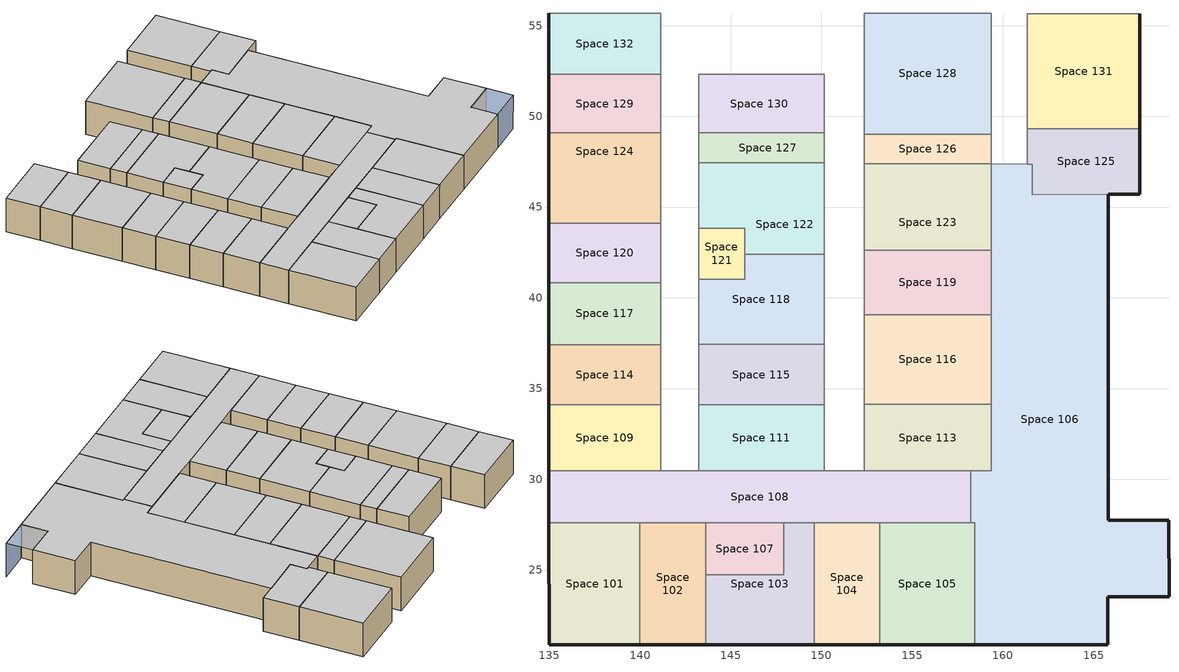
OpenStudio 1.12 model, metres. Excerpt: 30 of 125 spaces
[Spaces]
Space 101
 floor ground: 140,27.6 140,20.87 134.99,20.87 134.98,27.6 z0
 wall outside: 134.98,27.6 134.99,20.87 140,20.87 z0:3.66
 wall to Space 108: 140,27.6 134.98,27.6 z0:3.66
 wall to Space 102: 140,20.87 140,27.6 z0:3.66
 ceiling to Space 160: 140,20.87 140,27.6 134.98,27.6 134.99,20.87 z3.66
Space 102
 floor ground: 143.62,27.6 143.62,20.87 140,20.87 140,27.6 z0
 wall outside: 140,20.87 143.62,20.87 z0:3.66
 wall to Space 108: 143.62,27.6 140,27.6 z0:3.66
 wall to Space 107: 143.62,24.74 143.62,27.6 z0:3.66
 wall to Space 103: 143.62,20.87 143.62,24.74 z0:3.66
 ceiling to Space 160: 143.62,20.87 143.62,27.6 140,27.6 140,20.87 z3.66
Space 103
 floor ground: 149.59,27.6 149.59,20.87 143.62,20.87 143.62,24.74 147.91,24.74 147.91,27.6 z0
 wall outside: 143.62,20.87 149.59,20.87 z0:3.66
 wall to Space 107: 147.91,27.6 147.91,24.74 143.62,24.74 z0:3.66
 wall to Space 108: 149.59,27.6 147.91,27.6 z0:3.66
 wall to Space 104: 149.59,20.87 149.59,27.6 z0:3.66
 ceiling to Space 160: 149.59,20.87 149.59,27.6 147.91,27.6 147.91,24.74 143.62,24.74 143.62,20.87 z3.66
Space 104
 floor ground: 153.21,27.6 153.21,20.87 149.59,20.87 149.59,27.6 z0
 wall outside: 149.59,20.87 153.21,20.87 z0:3.66
 wall to Space 108: 153.21,27.6 149.59,27.6 z0:3.66
 wall to Space 105: 153.21,20.87 153.21,27.6 z0:3.66
 ceiling to Space 160: 153.21,20.87 153.21,27.6 149.59,27.6 149.59,20.87 z3.66
Space 105
 floor ground: 158.43,27.6 158.43,20.87 153.21,20.87 153.21,27.6 z0
 wall outside: 153.21,20.87 158.43,20.87 z0:3.66
 wall to Space 108: 158.23,27.6 153.21,27.6 z0:3.66
 wall to Space 106: 158.43,20.87 158.43,27.6 158.23,27.6 z0:3.66
 ceiling to Space 160: 158.43,20.87 158.43,27.6 153.21,27.6 153.21,20.87 z3.66
Space 106
 floor to Space 162: 159.35,47.38 161.33,47.36 161.61,47.36 161.61,45.72 159.35,45.72 z0
 floor ground: 165.81,45.72 165.81,27.76 169.15,27.76 169.15,23.53 165.78,23.53 165.78,20.87 158.43,20.87 158.43,27.6 158.23,27.6 158.23,30.46 159.35,30.46 159.35,45.72 161.61,45.72 161.61,45.69 z0
 wall outside: 158.43,20.87 165.78,20.87 165.78,23.53 169.15,23.53 169.15,27.76 165.81,27.76 165.81,45.72 z0:3.66
 wall to Space 123: 159.35,47.38 159.35,42.61 z0:3.66
 wall to Space 110: 161.33,47.36 159.35,47.38 z0:3.66
 wall to Space 125: 165.81,45.72 161.61,45.69 161.61,47.36 161.33,47.36 z0:3.66
 wall to Space 108: 158.23,30.46 158.23,27.6 z0:3.66
 wall to Space 113: 159.35,34.12 159.35,30.46 158.23,30.46 z0:3.66
 wall to Space 116: 159.35,39.08 159.35,34.12 z0:3.66
 wall to Space 119: 159.35,42.61 159.35,39.08 z0:3.66
 ceiling to Space 160: 165.78,20.87 165.78,23.53 169.15,23.53 169.15,27.76 165.81,27.76 165.81,45.72 161.61,45.69 161.61,47.36 161.33,47.36 159.35,47.38 159.35,30.46 158.23,30.46 158.23,27.6 158.43,27.6 158.43,20.87 z3.66
Space 107
 floor ground: 147.91,27.6 147.91,24.74 143.62,24.74 143.62,27.6 z0
 wall to Space 108: 147.91,27.6 143.62,27.6 z0:3.66
 ceiling to Space 160: 147.91,24.74 147.91,27.6 143.62,27.6 143.62,24.74 z3.66
Space 108
 floor ground: 158.23,30.46 158.23,27.6 134.98,27.6 134.98,30.46 z0
 wall outside: 134.98,30.46 134.98,27.6 z0:3.66
 wall to Space 109: 141.13,30.46 134.98,30.46 z0:3.66
 wall to Space 110: 143.23,30.46 141.13,30.46 z0:3.66
 wall to Space 111: 150.16,30.46 143.23,30.46 z0:3.66
 wall to Space 112: 152.36,30.46 150.16,30.46 z0:3.66
 wall to Space 113: 158.23,30.46 152.36,30.46 z0:3.66
 ceiling to Space 160: 158.23,27.6 158.23,30.46 134.98,30.46 134.98,27.6 z3.66
Space 109
 floor ground: 141.13,34.1 141.13,30.46 134.98,30.46 134.98,34.1 z0
 wall outside: 134.98,34.1 134.98,30.46 z0:3.66
 wall to Space 110: 141.13,30.46 141.13,34.1 z0:3.66
 wall to Space 114: 141.13,34.1 134.98,34.1 z0:3.66
 ceiling to Space 160: 141.13,30.46 141.13,34.1 134.98,34.1 134.98,30.46 z3.66
Space 111
 floor ground: 150.16,34.1 150.16,30.46 143.23,30.46 143.23,34.1 z0
 wall to Space 115: 150.16,34.1 143.23,34.1 z0:3.66
 wall to Space 112: 150.16,30.46 150.16,34.1 z0:3.66
 wall to Space 110: 143.23,34.1 143.23,30.46 z0:3.66
 ceiling to Space 160: 150.16,30.46 150.16,34.1 143.23,34.1 143.23,30.46 z3.66
Space 113
 floor ground: 159.35,34.12 159.35,30.46 152.36,30.46 152.36,34.12 z0
 wall to Space 116: 159.35,34.12 152.36,34.12 z0:3.66
 wall to Space 112: 152.36,34.12 152.36,30.46 z0:3.66
 ceiling to Space 160: 159.35,30.46 159.35,34.12 152.36,34.12 152.36,30.46 z3.66
Space 114
 floor ground: 141.13,37.43 141.13,34.1 134.98,34.1 134.97,37.43 z0
 wall outside: 134.97,37.43 134.98,34.1 z0:3.66
 wall to Space 110: 141.13,34.1 141.13,37.43 z0:3.66
 wall to Space 117: 141.13,37.43 134.97,37.43 z0:3.66
 ceiling to Space 160: 141.13,34.1 141.13,37.43 134.97,37.43 134.98,34.1 z3.66
Space 115
 floor ground: 150.16,37.44 150.16,34.1 143.23,34.1 143.23,37.44 z0
 wall to Space 118: 150.16,37.44 143.23,37.44 z0:3.66
 wall to Space 112: 150.16,34.1 150.16,37.44 z0:3.66
 wall to Space 110: 143.23,37.44 143.23,34.1 z0:3.66
 ceiling to Space 160: 150.16,34.1 150.16,37.44 143.23,37.44 143.23,34.1 z3.66
Space 116
 floor ground: 159.35,39.08 159.35,34.12 152.36,34.12 152.36,39.08 z0
 wall to Space 119: 159.35,39.08 152.36,39.08 z0:3.66
 wall to Space 112: 152.36,39.08 152.36,34.12 z0:3.66
 ceiling to Space 160: 159.35,34.12 159.35,39.08 152.36,39.08 152.36,34.12 z3.66
Space 117
 floor ground: 141.13,40.84 141.13,37.43 134.97,37.43 134.97,40.84 z0
 wall outside: 134.97,40.84 134.97,37.43 z0:3.66
 wall to Space 110: 141.13,37.43 141.13,40.84 z0:3.66
 wall to Space 120: 141.13,40.84 134.97,40.84 z0:3.66
 ceiling to Space 160: 141.13,37.43 141.13,40.84 134.97,40.84 134.97,37.43 z3.66
Space 118
 floor ground: 150.16,42.4 150.16,37.44 143.23,37.44 143.23,41.04 145.78,41.04 145.78,42.4 z0
 wall to Space 122: 150.16,42.4 145.78,42.4 z0:3.66
 wall to Space 112: 150.16,37.44 150.16,42.4 z0:3.66
 wall to Space 110: 143.23,41.04 143.23,37.44 z0:3.66
 wall to Space 121: 145.78,42.4 145.78,41.04 143.23,41.04 z0:3.66
 ceiling to Space 160: 150.16,37.44 150.16,42.4 145.78,42.4 145.78,41.04 143.23,41.04 143.23,37.44 z3.66
Space 119
 floor ground: 159.35,42.61 159.35,39.08 152.36,39.08 152.36,42.61 z0
 wall to Space 123: 159.35,42.61 152.36,42.61 z0:3.66
 wall to Space 112: 152.36,42.61 152.36,39.08 z0:3.66
 ceiling to Space 160: 159.35,39.08 159.35,42.61 152.36,42.61 152.36,39.08 z3.66
Space 120
 floor ground: 141.13,44.12 141.13,40.84 134.97,40.84 134.97,44.12 z0
 wall outside: 134.97,44.12 134.97,40.84 z0:3.66
 wall to Space 110: 141.13,40.84 141.13,44.12 z0:3.66
 wall to Space 124: 141.13,44.12 134.97,44.12 z0:3.66
 ceiling to Space 160: 141.13,40.84 141.13,44.12 134.97,44.12 134.97,40.84 z3.66
Space 121
 floor ground: 145.78,43.84 145.78,41.04 143.23,41.04 143.23,43.84 z0
 wall to Space 110: 143.23,43.84 143.23,41.04 z0:3.66
 wall to Space 122: 145.78,42.4 145.78,43.84 143.23,43.84 z0:3.66
 ceiling to Space 160: 145.78,41.04 145.78,43.84 143.23,43.84 143.23,41.04 z3.66
Space 122
 floor to Space 162: 150.16,47.45 150.16,45.72 143.23,45.72 143.23,47.06 143.91,47.06 143.91,47.45 z0
 floor ground: 143.91,47.45 143.91,47.06 143.23,47.06 143.23,47.45 z0; 150.16,45.72 150.16,42.4 145.78,42.4 145.78,43.84 143.23,43.84 143.23,45.72 z0
 wall to Space 110: 143.23,47.45 143.23,43.84 z0:3.66
 wall to Space 127: 150.16,47.45 143.23,47.45 z0:3.66
 wall to Space 112: 150.16,42.4 150.16,47.45 z0:3.66
 ceiling to Space 160: 150.16,42.4 150.16,47.45 143.23,47.45 143.23,43.84 145.78,43.84 145.78,42.4 z3.66
Space 123
 floor to Space 162: 159.35,47.38 159.35,45.72 152.36,45.72 152.36,47.38 z0
 floor ground: 159.35,45.72 159.35,42.61 152.36,42.61 152.36,45.72 z0
 wall to Space 112: 152.36,47.38 152.36,42.61 z0:3.66
 wall to Space 126: 159.35,47.38 152.36,47.38 z0:3.66
 ceiling to Space 160: 159.35,42.61 159.35,47.38 152.36,47.38 152.36,42.61 z3.66
Space 124
 floor to Space 162: 134.97,47.06 141.13,47.06 141.13,45.72 134.97,45.72 z0
 floor ground: 141.13,49.09 141.13,47.06 134.97,47.06 134.96,49.09 z0; 141.13,45.72 141.13,44.12 134.97,44.12 134.97,45.72 z0
 wall outside: 134.96,49.09 134.97,44.12 z0:3.66
 wall to Space 110: 141.13,44.12 141.13,49.09 z0:3.66
 wall to Space 129: 141.13,49.09 134.96,49.09 z0:3.66
 ceiling to Space 160: 141.13,44.12 141.13,49.09 134.96,49.09 134.97,44.12 z3.66
Space 125
 floor to Space 162: 167.54,49.3 167.54,45.72 161.61,45.72 161.61,47.36 161.33,47.36 161.33,49.3 z0
 floor ground: 165.81,45.72 161.61,45.69 161.61,45.72 z0
 wall outside: 165.81,45.72 167.54,45.72 167.54,49.3 z0:3.66
 wall to Space 110: 161.33,49.3 161.33,47.36 z0:3.66
 wall to Space 131: 167.54,49.3 161.33,49.3 z0:3.66
 ceiling to Space 160: 161.61,45.69 165.81,45.72 167.54,45.72 167.54,49.3 161.33,49.3 161.33,47.36 161.61,47.36 z3.66
Space 126
 floor to Space 162: 159.35,49.03 159.35,47.38 152.36,47.38 152.36,49.03 z0
 wall to Space 128: 159.35,49.03 152.36,49.03 z0:3.66
 wall to Space 110: 159.35,47.38 159.35,49.03 z0:3.66
 wall to Space 112: 152.36,49.03 152.36,47.38 z0:3.66
 ceiling to Space 160: 159.35,47.38 159.35,49.03 152.36,49.03 152.36,47.38 z3.66
Space 127
 floor to Space 162: 150.16,49.09 150.16,47.45 143.91,47.45 143.91,48.8 149.89,48.8 149.89,49.09 z0
 floor ground: 149.89,49.09 149.89,48.8 143.91,48.8 143.91,47.45 143.23,47.45 143.23,49.09 z0
 wall to Space 110: 143.23,49.09 143.23,47.45 z0:3.66
 wall to Space 130: 150.16,49.09 143.23,49.09 z0:3.66
 wall to Space 112: 150.16,47.45 150.16,49.09 z0:3.66
 ceiling to Space 160: 150.16,47.45 150.16,49.09 143.23,49.09 143.23,47.45 z3.66
Space 128
 floor to Space 162: 159.35,55.69 159.35,49.03 152.36,49.03 152.36,55.69 z0
 wall to Space 135: 159.35,55.69 152.36,55.69 z0:3.66
 wall to Space 110: 159.35,49.03 159.35,55.69 z0:3.66
 wall to Space 112: 152.36,55.69 152.36,49.03 z0:3.66
 ceiling to Space 160: 159.35,49.03 159.35,55.69 152.36,55.69 152.36,49.03 z3.66
Space 129
 floor ground: 141.13,52.31 141.13,49.09 134.96,49.09 134.96,52.31 z0
 wall outside: 134.96,52.31 134.96,49.09 z0:3.66
 wall to Space 110: 141.13,49.09 141.13,52.31 z0:3.66
 wall to Space 132: 141.13,52.31 134.96,52.31 z0:3.66
 ceiling to Space 160: 141.13,49.09 141.13,52.31 134.96,52.31 134.96,49.09 z3.66
Space 130
 floor to Space 162: 150.16,52.31 150.16,49.09 149.89,49.09 149.89,52.31 z0
 floor ground: 149.89,52.31 149.89,49.09 143.23,49.09 143.23,52.31 z0
 wall to Space 133: 150.16,52.31 143.23,52.31 z0:3.66
 wall to Space 112: 150.16,49.09 150.16,52.31 z0:3.66
 wall to Space 110: 143.23,52.31 143.23,49.09 z0:3.66
 ceiling to Space 160: 150.16,49.09 150.16,52.31 143.23,52.31 143.23,49.09 z3.66
Space 131
 floor to Space 162: 161.33,55.65 167.54,55.65 167.54,49.3 161.33,49.3 z0
 wall outside: 167.54,49.3 167.54,55.65 z0:3.66
 wall to Space 110: 161.33,55.65 161.33,49.3 z0:3.66
 wall to Space 134: 167.54,55.65 161.33,55.65 z0:3.66
 ceiling to Space 160: 167.54,49.3 167.54,55.65 161.33,55.65 161.33,49.3 z3.66
Space 132
 floor ground: 141.13,55.69 141.13,52.31 134.96,52.31 134.96,55.69 z0
 wall outside: 134.96,55.69 134.96,52.31 z0:3.66
 wall to Space 110: 141.13,52.31 141.13,55.69 z0:3.66
 wall to Space 136: 141.13,55.69 134.96,55.69 z0:3.66
 ceiling to Space 160: 141.13,52.31 141.13,55.69 134.96,55.69 134.96,52.31 z3.66
shading: 169.15,20.87 165.78,20.87 z0:3.66; 169.15,23.53 169.15,20.87 165.78,20.87 165.78,23.53 z3.66
[Building]
Building 1: Space Type=189.1-2009 - Office - OpenOffice - CZ4-8; Default Construction Set=189.1-2009 - CZ5 - Office
[Site]
Site 1
[ClimateZones]
Climate Zone Institution Name 1=ASHRAE; Climate Zone Document Name 1=ANSI/ASHRAE Standard 169; Climate Zone Document Year 1=2006; Climate Zone Institution Name 2=CEC; Climate Zone Document Name 2=California Climate Zone Descriptions; Climate Zone Document Year 2=1995
[DefaultConstructionSet]
189.1-2009 - CZ5 - Office: Default Exterior Surface Constructions=Default Surface Constructions 13; Default Interior Surface Constructions=Default Surface Constructions 14; Default Ground Contact Surface Constructions=Default Surface Constructions 15; Default Exterior SubSurface Constructions=Default Sub Surface Constructions 9; Default Interior SubSurface Constructions=Default Sub Surface Constructions 10; Interior Partition Construction=Interior Partition
[DefaultSurfaceConstructions]
Name | Floor Construction | Wall Construction | Roof Ceiling Construction
Default Surface Constructions 13 | ExtSlabCarpet 4in ClimateZone 1-8 | ASHRAE 189.1-2009 ExtWall Mass ClimateZone 5 | ASHRAE 189.1-2009 ExtRoof IEAD ClimateZone 2-5
Default Surface Constructions 14 | Interior Floor | Interior Wall | Interior Ceiling
Default Surface Constructions 15 | ExtSlabCarpet 4in ClimateZone 1-8 | ExtSlabCarpet 4in ClimateZone 1-8 | ExtSlabCarpet 4in ClimateZone 1-8
[Construction]
ExtSlabCarpet 4in ClimateZone 1-8: MAT-CC05 4 HW CONCRETE, CP02 CARPET PAD
Interior Floor: F16 Acoustic tile, F05 Ceiling air space resistance, M11 100mm lightweight concrete
Interior Wall: G01a 19mm gypsum board, F04 Wall air space resistance, G01a 19mm gypsum board
Interior Ceiling: M11 100mm lightweight concrete, F05 Ceiling air space resistance, F16 Acoustic tile
Exterior Door: F08 Metal surface, I01 25mm insulation board
Interior Window: Clear 3mm
Interior Door; Interior Partition: G05 25mm wood
ASHRAE 189.1-2009 ExtRoof IEAD ClimateZone 2-5: Roof Membrane, Roof Insulation [21], Metal Decking
ASHRAE 189.1-2009 ExtWindow ClimateZone 4-5: Theoretical Glass [207]
ASHRAE 189.1-2009 ExtWall Mass ClimateZone 5: 1IN Stucco, 8IN Concrete HW, Wall Insulation [40], 1/2IN Gypsum
[Material] Thermal Absorptance=0.9
Name | Roughness | Thickness {m} | Conductivity {W/m-K} | Density {kg/m3} | Specific Heat {J/kg-K} | Solar Absorptance | Visible Absorptance
MAT-CC05 4 HW CONCRETE | Rough | 0.1016 | 1.311 | 2240 | 836.8 | 0.85 | 0.85
1IN Stucco | Smooth | 0.0253 | 0.6918 | 1858 | 837 | 0.92 | 0.92
8IN Concrete HW | MediumRough | 0.2033 | 1.7296 | 2243 | 837 | 0.65 | 0.65
1/2IN Gypsum | Smooth | 0.0127 | 0.16 | 784.9 | 830 | 0.4 | 0.4
Roof Membrane | VeryRough | 0.0095 | 0.16 | 1121.29 | 1460 | 0.7 | 0.7
Metal Decking | MediumSmooth | 0.0015 | 45.006 | 7680 | 418.4 | 0.6 | 0.6
F16 Acoustic tile | MediumSmooth | 0.0191 | 0.06 | 368 | 590 | 0.3 | 0.3
M11 100mm lightweight concrete | MediumRough | 0.1016 | 0.53 | 1280 | 840 | 0.5 | 0.5
G01a 19mm gypsum board | MediumSmooth | 0.019 | 0.16 | 800 | 1090 | 0.4 | 0.4
F08 Metal surface | Smooth | 0.0008 | 45.28 | 7824 | 500 | 0.7 | 0.7
I01 25mm insulation board | MediumRough | 0.0254 | 0.03 | 43 | 1210 | 0.6 | 0.6
G05 25mm wood | MediumSmooth | 0.0254 | 0.15 | 608 | 1630 | 0.5 | 0.5
Roof Insulation [21] | MediumRough | 0.2105 | 0.049 | 265 | 836.8 | 0.7 | 0.7
Wall Insulation [40] | MediumRough | 0.0794 | 0.0432 | 91 | 837 | 0.5 | 0.5
[Material:NoMass]
CP02 CARPET PAD: Roughness=Smooth; Thermal Resistance {m2-K/W}=0.1; Thermal Absorptance=0.9; Solar Absorptance=0.8; Visible Absorptance=0.8
[Material:AirGap]
Name | Thermal Resistance {m2-K/W}
F05 Ceiling air space resistance | 0.18
F04 Wall air space resistance | 0.15
[DefaultSubSurfaceConstructions]
Name | Fixed Window Construction | Operable Window Construction | Door Construction | Tubular Daylight Dome Construction | Tubular Daylight Diffuser Construction
Default Sub Surface Constructions 9 | ASHRAE 189.1-2009 ExtWindow ClimateZone 4-5 | ASHRAE 189.1-2009 ExtWindow ClimateZone 4-5 | Exterior Door | Interior Window | Interior Window
Default Sub Surface Constructions 10 | Interior Window | Interior Window | Interior Door
[WindowMaterial:Glazing] Optical Data Type=SpectralAverage; Thickness {m}=0.003; Back Side Solar Reflectance at Normal Incidence=0; Back Side Visible Reflectance at Normal Incidence=0; Infrared Transmittance at Normal Incidence=0; Dirt Correction Factor for Solar and Visible Transmittance=1; Solar Diffusing=No
Name | Solar Transmittance at Normal Incidence | Front Side Solar Reflectance at Normal Incidence | Visible Transmittance at Normal Incidence | Front Side Visible Reflectance at Normal Incidence | Front Side Infrared Hemispherical Emissivity | Back Side Infrared Hemispherical Emissivity | Conductivity {W/m-K}
Clear 3mm | 0.837 | 0.075 | 0.898 | 0.081 | 0.84 | 0.84 | 0.9
Theoretical Glass [207] | 0.3311 | 0.6189 | 0.44 | 0.51 | 0.9 | 0.9 | 0.0133
[WindowMaterial:Blind]
Window Material Blind 1: Slat Width {m}=0.025; Slat Separation {m}=0.01875; Front Side Slat Beam Solar Reflectance=0.5; Back Side Slat Beam Solar Reflectance=0.5; Front Side Slat Diffuse Solar Reflectance=0.5; Back Side Slat Diffuse Solar Reflectance=0.5; Slat Beam Visible Transmittance=0
[SpaceType]
189.1-2009 - Office - OpenOffice - CZ4-8: Default Schedule Set=189.1-2009 - Office - OpenOffice - CZ4-8 Schedule Set; Design Specification Outdoor Air Object=189.1-2009 - Office - OpenOffice - CZ4-8 Ventilation; Standards Building Type=Office; Standards Space Type=OpenOffice
[DefaultScheduleSet]
189.1-2009 - Office - OpenOffice - CZ4-8 Schedule Set: Number of People Schedule=Office Work Occ; People Activity Level Schedule=Office Activity; Lighting Schedule=Office Bldg Light; Electric Equipment Schedule=Office Bldg Equip; Infiltration Schedule=Office Infil Quarter On
[Lights:Definition]
189.1-2009 - Office - OpenOffice - CZ4-8 Lights Definition: Design Level Calculation Method=Watts/Area; Watts per Space Floor Area {W/m2}=10.6563
[Lights]
189.1-2009 - Office - OpenOffice - CZ4-8 Lights: Lights Definition=189.1-2009 - Office - OpenOffice - CZ4-8 Lights Definition; Space or SpaceType=189.1-2009 - Office - OpenOffice - CZ4-8
[DesignSpecification:OutdoorAir]
189.1-2009 - Office - OpenOffice - CZ4-8 Ventilation: Outdoor Air Method=Sum; Outdoor Air Flow per Person {m3/s-person}=0.00943895
[People:Definition]
189.1-2009 - Office - OpenOffice - CZ4-8 People Definition: Number of People Calculation Method=People/Area; People per Space Floor Area {person/m2}=0.0565105; Fraction Radiant=0.3
[People]
189.1-2009 - Office - OpenOffice - CZ4-8 People: People Definition=189.1-2009 - Office - OpenOffice - CZ4-8 People Definition; Space or SpaceType=189.1-2009 - Office - OpenOffice - CZ4-8
[SpaceInfiltration:DesignFlowRate]
189.1-2009 - Office - OpenOffice - CZ4-8 Infiltration: Space or SpaceType=189.1-2009 - Office - OpenOffice - CZ4-8; Design Flow Rate Calculation Method=Flow/ExteriorArea; Flow per Exterior Surface Area {m3/s-m2}=0.000226568
[ElectricEquipment:Definition]
189.1-2009 - Office - OpenOffice - CZ4-8 Electric Equipment Definition: Design Level Calculation Method=Watts/Area; Watts per Space Floor Area {W/m2}=7.64238
[ElectricEquipment]
189.1-2009 - Office - OpenOffice - CZ4-8 Electric Equipment: Electric Equipment Definition=189.1-2009 - Office - OpenOffice - CZ4-8 Electric Equipment Definition; Space or SpaceType=189.1-2009 - Office - OpenOffice - CZ4-8
[ShadingControl]
Shading Control 1: Shading Type=InteriorBlind; Shading Device Material=Window Material Blind 1
[Space] Building Story=Building Story 1
Space 101; Space 102; Space 103; Space 104; Space 105; Space 106; Space 107; Space 108; Space 109; Space 111; Space 113; Space 114; Space 115; Space 116; Space 117; Space 118; Space 119; Space 120; Space 121; Space 122; Space 123; Space 124; Space 125; Space 126; Space 127; Space 128; Space 129; Space 130; Space 131; Space 132
[BuildingStory]
Building Story 1: Nominal Z Coordinate {m}=0; Nominal Floor to Floor Height {m}=3.6576
[Schedule:Ruleset]
Name | Default Day Schedule | Summer Design Day Schedule | Winter Design Day Schedule
Office Bldg Light | Office Bldg Light Default Schedule | Office Bldg Light Summer Design Day | Office Bldg Light Winter Design Day
Office Activity | Office Activity Default Schedule | Office Activity Summer Design Day | Office Activity Winter Design Day
Office Infil Quarter On | Office Infil Quarter On Default Schedule | Office Infil Quarter On Summer Design Day | Office Infil Quarter On Winter Design Day
Office Bldg Equip | Office Bldg Equip Default Schedule | Office Bldg Equip Summer Design Day | Office Bldg Equip Winter Design Day
Office Work Occ | Office Bldg Occ Default Schedule | Office Bldg Occ Summer Design Day | Office Bldg Occ Winter Design Day
[Schedule:Day]
Office Bldg Light Default Schedule: 5, 0, 0.05, 7, 0, 0.1, 8, 0, 0.3, 17, 0, 0.9, 18, 0, 0.7, 20, 0, 0.5, 22, 0, 0.3, 23, 0, 0.1, 24, 0, 0.05
Office Bldg Light Summer Design Day; Office Infil Quarter On Rule 1 Day Schedule; Office Bldg Equip Summer Design Day: 24, 0, 1
Office Bldg Light Winter Design Day; Office Bldg Equip Winter Design Day; Office Bldg Occ Winter Design Day; Office Bldg Occ Rule 1 Day Schedule: 24, 0, 0
Office Bldg Light Rule 1 Day Schedule: 24, 0, 0.05
Office Bldg Light Rule 2 Day Schedule: 6, 0, 0.05, 8, 0, 0.1, 14, 0, 0.5, 17, 0, 0.15, 24, 0, 0.05
Office Activity Default Schedule; Office Activity Summer Design Day; Office Activity Winter Design Day: 24, 0, 132
Office Infil Quarter On Default Schedule; Office Infil Quarter On Summer Design Day: 6, 0, 1, 22, 0, 0.25, 24, 0, 1
Office Infil Quarter On Winter Design Day; Office Infil Quarter On Rule 2 Day Schedule: 6, 0, 1, 18, 0, 0.25, 24, 0, 1
Office Bldg Equip Default Schedule: 8, 0, 0.4, 12, 0, 0.9, 13, 0, 0.8, 17, 0, 0.9, 18, 0, 0.8, 20, 0, 0.6, 22, 0, 0.5, 24, 0, 0.4
Office Bldg Equip Rule 1 Day Schedule: 24, 0, 0.3
Office Bldg Equip Rule 2 Day Schedule: 6, 0, 0.3, 8, 0, 0.4, 14, 0, 0.5, 17, 0, 0.35, 24, 0, 0.3
Office Bldg Occ Default Schedule: 6, 0, 0, 7, 0, 0.1, 8, 0, 0.2, 12, 0, 0.85, 13, 0, 0.5, 17, 0, 0.85, 18, 0, 0.7, 20, 0, 0.4, 22, 0, 0.1, 24, 0, 0.05
Office Bldg Occ Summer Design Day: 6, 0, 0, 22, 0, 1, 24, 0, 0.05
Office Bldg Occ Rule 2 Day Schedule: 6, 0, 0, 8, 0, 0.1, 14, 0, 0.4, 17, 0, 0.1, 24, 0, 0
[Schedule:Rule] Apply Monday=No; Apply Tuesday=No; Apply Wednesday=No; Apply Thursday=No; Apply Friday=No; Date Specification Type=DateRange; Start Month=1; Start Day=1; End Month=12; End Day=31
Name | Schedule Ruleset | Rule Order | Day Schedule | Apply Sunday | Apply Saturday
Office Bldg Light Rule 1 | Office Bldg Light | 0 | Office Bldg Light Rule 1 Day Schedule | Yes | No
Office Bldg Light Rule 2 | Office Bldg Light | 1 | Office Bldg Light Rule 2 Day Schedule | No | Yes
Office Infil Quarter On Rule 1 | Office Infil Quarter On | 0 | Office Infil Quarter On Rule 1 Day Schedule | Yes | No
Office Infil Quarter On Rule 2 | Office Infil Quarter On | 1 | Office Infil Quarter On Rule 2 Day Schedule | No | Yes
Office Bldg Equip Rule 1 | Office Bldg Equip | 0 | Office Bldg Equip Rule 1 Day Schedule | Yes | No
Office Bldg Equip Rule 2 | Office Bldg Equip | 1 | Office Bldg Equip Rule 2 Day Schedule | No | Yes
Office Work Occ Rule 1 | Office Work Occ | 0 | Office Bldg Occ Rule 1 Day Schedule | Yes | No
Office Work Occ Rule 2 | Office Work Occ | 1 | Office Bldg Occ Rule 2 Day Schedule | No | Yes
